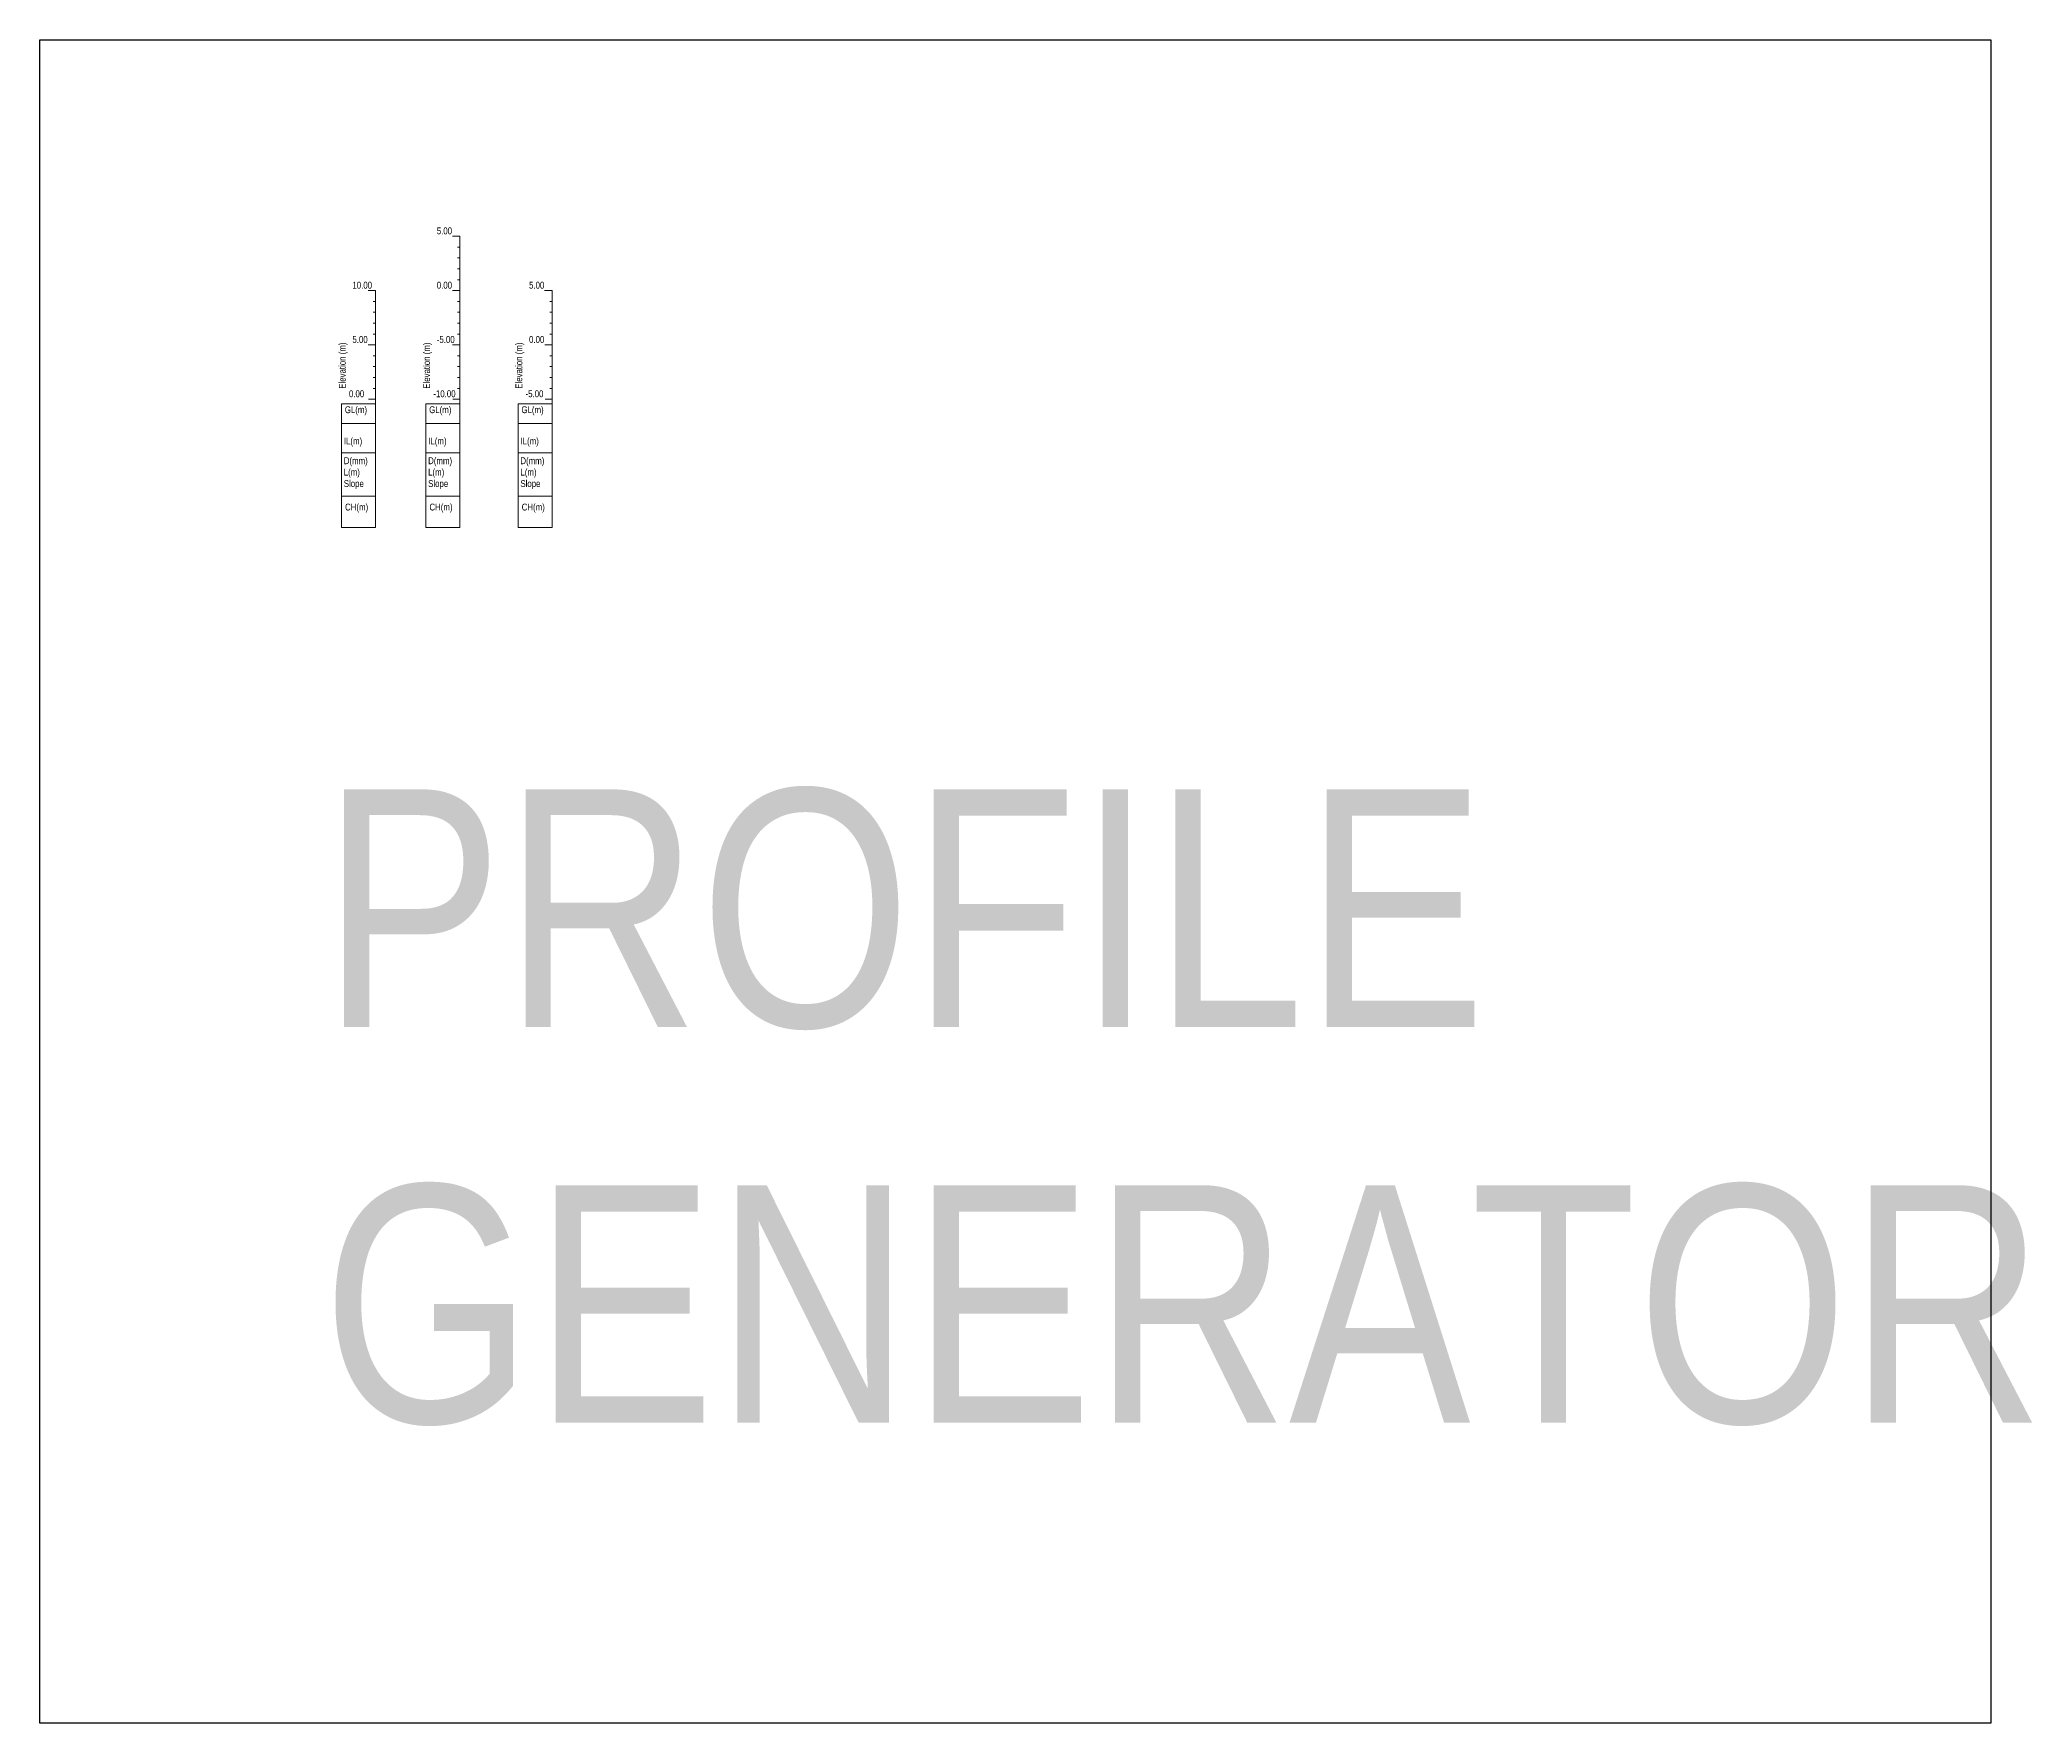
# Model space of a CAD drawing. Header units: metres. Extents: x -765 to 8757, y -99 to 211.
# Drawn here: x -764.7 to -398.1, y -98.6 to 211.2 of the extents above; entities that cross this region are included whole.
import ezdxf

# ---------------------------------------------------------------- set-up
doc = ezdxf.new("R2010")
doc.units = ezdxf.units.M
doc.header["$MEASUREMENT"] = 0
doc.layers.add('PDF_PDF2_Geometry', color=253, linetype='Continuous', lineweight=9, true_color=0xababab)
doc.layers.add('PDF_Text', color=7, linetype='Continuous')
doc.layers.add('SM_PP_GRIDTEXT', color=7, linetype='Continuous', lineweight=5)
doc.styles.add('ALL', font='swissc.ttf')

# ---------------------------------------------------------------- blocks, each defined once
blk = doc.blocks.new('template')
at = {"layer": 'PDF_PDF2_Geometry'}
blk.add_line((0, 24.61), (0, 43.61), dxfattribs=at)
at = {"layer": 'SM_PP_GRIDTEXT'}
for p, q in [((0, 43.61), (-1.39, 43.61)), ((0, 41.61), (-0.46, 41.61)), ((0, 0), (0, 43.61)), ((0, 39.61), (-0.46, 39.61)), ((0, 37.61), (-0.46, 37.61)), ((0, 33.61), (-1.37, 33.61)), ((0, 35.61), (-0.46, 35.61)), ((0, 31.61), (-0.46, 31.61)), ((0, 29.61), (-0.46, 29.61)), ((0, 27.61), (-0.46, 27.61)), ((-6.28, 22.76), (-6.28, 0)), ((0, 22.76), (-6.28, 22.76)), ((0, 23.61), (-1.3, 23.61)), ((0, 25.61), (-0.46, 25.61)), ((-6.28, 19.12), (0, 19.12)), ((0, 13.73), (-6.28, 13.73)), ((-6.28, 0), (0, 0))]:
    blk.add_line(p, q, dxfattribs=at)
blk.add_lwpolyline([(-6.28, 5.78), (0, 5.78)], dxfattribs=at)
at = {"layer": 'PDF_Text', "char_height": 1.26, "attachment_point": 7, "style": 'ALL'}
for s, insert in [('5.00', (-4.26, 43.95)), ('0.00', (-4.26, 33.96)), ('GL(m)', (-5.66, 20.67)), ('-5.00', (-4.9, 23.97)), ('IL(m)', (-5.83, 14.91)), ('CH(m)', (-5.61, 2.76))]:
    blk.add_mtext(s, dxfattribs=dict(at, insert=insert))
at = {"layer": 'PDF_Text', "insert": (-5.12, 25.54), "char_height": 1.26, "attachment_point": 7, "rotation": 90, "style": 'ALL'}
blk.add_mtext('Elevation (m)', dxfattribs=at)
at = {"layer": 'PDF_Text', "insert": (-5.85, 7.08), "char_height": 1.26, "width": 12.5671, "attachment_point": 7, "style": 'ALL'}
blk.add_mtext('D(mm)\\P\\pxt2;L(m)\\P\\ptz;Slope', dxfattribs=at)
blk = doc.blocks.new('template0510')
at = {"layer": 'PDF_PDF2_Geometry'}
blk.add_line((0, 24.61), (0, 43.61), dxfattribs=at)
at = {"layer": 'SM_PP_GRIDTEXT'}
for p, q in [((0, 43.61), (-1.39, 43.61)), ((0, 41.61), (-0.46, 41.61)), ((0, 0), (0, 43.61)), ((0, 39.61), (-0.46, 39.61)), ((0, 37.61), (-0.46, 37.61)), ((0, 33.61), (-1.37, 33.61)), ((0, 35.61), (-0.46, 35.61)), ((0, 31.61), (-0.46, 31.61)), ((0, 29.61), (-0.46, 29.61)), ((0, 27.61), (-0.46, 27.61)), ((-6.28, 22.76), (-6.28, 0)), ((0, 22.76), (-6.28, 22.76)), ((0, 23.61), (-1.3, 23.61)), ((0, 25.61), (-0.46, 25.61)), ((-6.28, 19.12), (0, 19.12)), ((0, 13.73), (-6.28, 13.73)), ((-6.28, 0), (0, 0))]:
    blk.add_line(p, q, dxfattribs=at)
blk.add_lwpolyline([(-6.28, 5.78), (0, 5.78)], dxfattribs=at)
at = {"layer": 'PDF_Text', "char_height": 1.26, "attachment_point": 7, "style": 'ALL'}
for s, insert in [('10.00', (-4.26, 43.95)), ('5.00', (-4.26, 33.96)), ('GL(m)', (-5.66, 20.67)), ('0.00', (-4.9, 23.97)), ('IL(m)', (-5.83, 14.91)), ('CH(m)', (-5.61, 2.76))]:
    blk.add_mtext(s, dxfattribs=dict(at, insert=insert))
at = {"layer": 'PDF_Text', "insert": (-5.12, 25.54), "char_height": 1.26, "attachment_point": 7, "rotation": 90, "style": 'ALL'}
blk.add_mtext('Elevation (m)', dxfattribs=at)
at = {"layer": 'PDF_Text', "insert": (-5.85, 7.08), "char_height": 1.26, "width": 12.5671, "attachment_point": 7, "style": 'ALL'}
blk.add_mtext('D(mm)\\P\\pxt2;L(m)\\P\\ptz;Slope', dxfattribs=at)
blk = doc.blocks.new('template10505')
at = {"layer": 'PDF_PDF2_Geometry'}
blk.add_line((0, 24.61), (0, 53.61), dxfattribs=at)
at = {"layer": 'SM_PP_GRIDTEXT'}
for p, q in [((0, 53.61), (-1.39, 53.61)), ((0, 51.61), (-0.46, 51.61)), ((0, 0), (0, 53.61)), ((0, 49.61), (-0.46, 49.61)), ((0, 47.61), (-0.46, 47.61)), ((0, 45.61), (-0.46, 45.61)), ((0, 43.61), (-1.39, 43.61)), ((0, 41.61), (-0.46, 41.61)), ((0, 39.61), (-0.46, 39.61)), ((0, 37.61), (-0.46, 37.61)), ((0, 33.61), (-1.37, 33.61)), ((0, 35.61), (-0.46, 35.61)), ((0, 31.61), (-0.46, 31.61)), ((0, 29.61), (-0.46, 29.61)), ((0, 27.61), (-0.46, 27.61)), ((-6.28, 22.76), (-6.28, 0)), ((0, 22.76), (-6.28, 22.76)), ((0, 23.61), (-1.3, 23.61)), ((0, 25.61), (-0.46, 25.61)), ((-6.28, 19.12), (0, 19.12)), ((0, 13.73), (-6.28, 13.73)), ((-6.28, 0), (0, 0))]:
    blk.add_line(p, q, dxfattribs=at)
blk.add_lwpolyline([(-6.28, 5.78), (0, 5.78)], dxfattribs=at)
at = {"layer": 'PDF_Text', "char_height": 1.26, "attachment_point": 7, "style": 'ALL'}
for s, insert in [('5.00', (-4.26, 53.95)), ('0.00', (-4.26, 43.95)), ('-5.00', (-4.26, 33.96)), ('GL(m)', (-5.66, 20.67)), ('-10.00', (-4.9, 23.97)), ('IL(m)', (-5.83, 14.91)), ('CH(m)', (-5.61, 2.76))]:
    blk.add_mtext(s, dxfattribs=dict(at, insert=insert))
at = {"layer": 'PDF_Text', "insert": (-5.12, 25.54), "char_height": 1.26, "attachment_point": 7, "rotation": 90, "style": 'ALL'}
blk.add_mtext('Elevation (m)', dxfattribs=at)
at = {"layer": 'PDF_Text', "insert": (-5.85, 7.08), "char_height": 1.26, "width": 12.5671, "attachment_point": 7, "style": 'ALL'}
blk.add_mtext('D(mm)\\P\\pxt2;L(m)\\P\\ptz;Slope', dxfattribs=at)

msp = doc.modelspace()

# ---------------------------------------------------------------- linework, layer by layer
msp.add_lwpolyline([(-764.667, 211.2069), (-405.7174, 211.2069), (-405.7174, -98.5708), (-764.667, -98.5708)], close=True)

# ---------------------------------------------------------------- block references
for name, p in [('template10505', (-687.3758, 121.4568)), ('template0510', (-702.8982, 121.4568)), ('template', (-670.4018, 121.4568))]:
    msp.add_blockref(name, p)

# ---------------------------------------------------------------- texts
at = {"insert": (-712.8041, 73.2731), "char_height": 43.700864, "width": 227.419309, "attachment_point": 1, "style": 'ALL'}
msp.add_mtext('PROFILE GENERATOR', dxfattribs=at)

doc.saveas('drawing.dxf')
